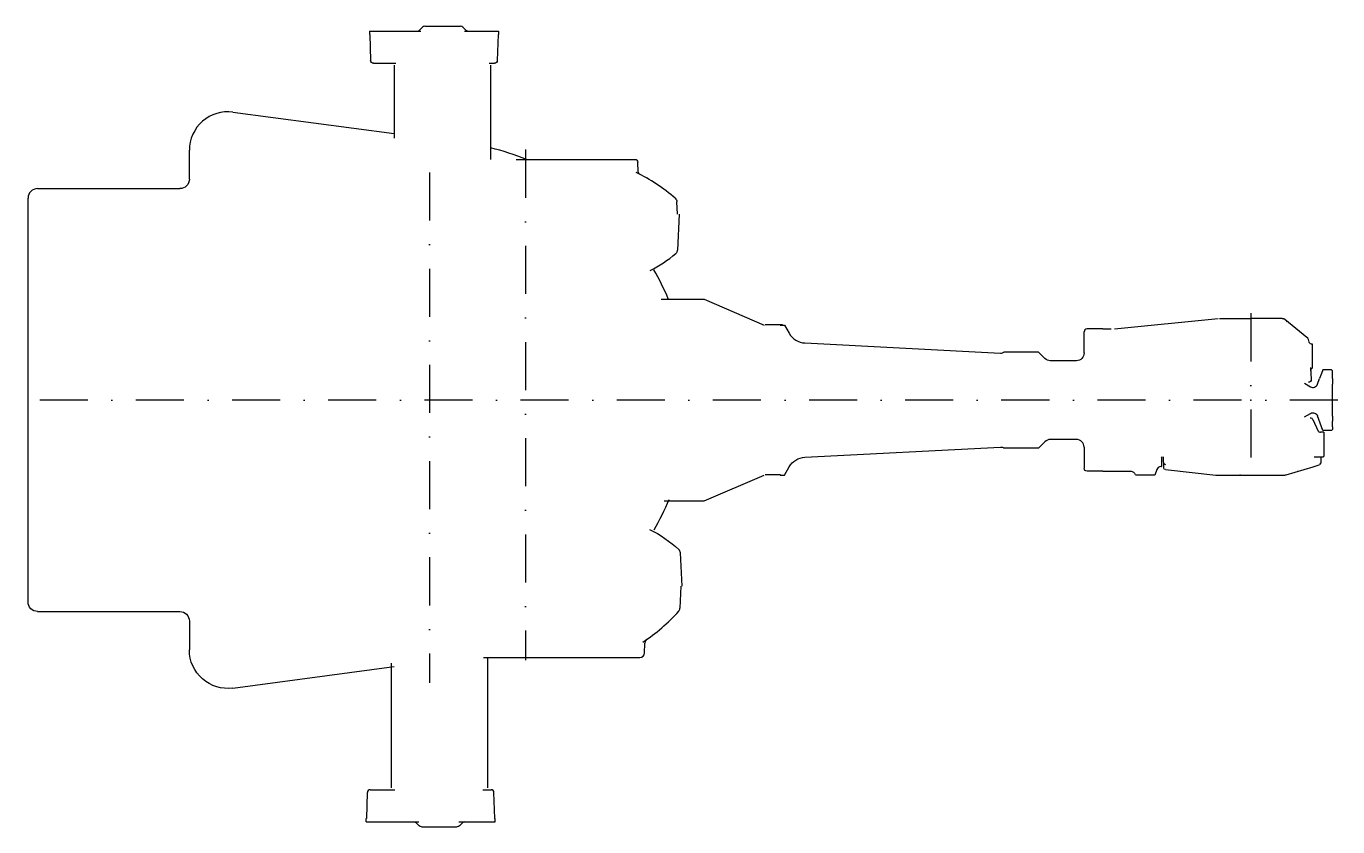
# Model space of a CAD drawing. Extents: x 980 to 2346, y 1056 to 1889.
import ezdxf

# ---------------------------------------------------------------- set-up
doc = ezdxf.new("R2010")
doc.units = 0
doc.header["$LTSCALE"] = 100
doc.linetypes.add('DASHDOT', pattern=[1, 0.5, -0.25, 0, -0.25])
doc.linetypes.add('GEN7', pattern=[15, 10, -2.5, 0, -2.5])
doc.layers.get('0').update_dxf_attribs({"linetype": 'CONTINUOUS'})
doc.layers.add('7', color=4, linetype='GEN7')

msp = doc.modelspace()

# ---------------------------------------------------------------- linework, layer by layer
at = {"linetype": 'CONTINUOUS'}
for p, q in [((1389.2, 1884.6), (1392.6, 1888)), ((1395.1, 1889), (1432.2, 1889)), ((1438.1, 1884.6), (1434.7, 1888)), ((1337.5, 1884), (1337.5, 1880.5)), ((1337.5, 1884), (1390.8, 1884)), ((1338, 1880.5), (1338.7, 1853.4)), ((1436.3, 1884), (1471.8, 1884)), ((1471.3, 1880.5), (1470.6, 1853.4)), ((1471.8, 1884), (1471.8, 1880.5)), ((1341.7, 1850.5), (1365.1, 1850.5)), ((1363.7, 1772.6), (1363.7, 1848.5)), ((1462, 1850.5), (1467.6, 1850.5)), ((1463.7, 1750.5), (1463.7, 1848.5)), ((1195.3, 1799.6), (1363.2, 1777.3)), ((1150, 1730), (1150, 1760)), ((1490.1, 1750.5), (1613.9, 1750.5)), ((1617.3, 1737.5), (1616.9, 1747.6)), ((982, 1290), (982, 1710)), ((992, 1720), (1140, 1720)), ((1658, 1693.5), (1657.6, 1706.3)), ((1660, 1693.5), (1658, 1656.1)), ((1641, 1605), (1685.9, 1605)), ((1685.9, 1605), (1748.4, 1578)), ((2113.2, 1574.3), (2221.2, 1584.9)), ((2222.3, 1585), (2255, 1585)), ((2287.7, 1585), (2255, 1585)), ((2290.6, 1584.1), (2313.2, 1565.3)), ((1765, 1578), (1769.7, 1578)), ((1769.7, 1578), (1774.6, 1569.5)), ((2081.5, 1549), (2081.5, 1571)), ((2101, 1574), (2084.5, 1574)), ((2101, 1574), (2109.8, 1574)), ((1790.9, 1559.4), (1994.6, 1548.9)), ((2318.2, 1558.5), (2319, 1558.5)), ((2319, 1558.5), (2319, 1533.1)), ((2034, 1550), (1998, 1550)), ((2034, 1550), (2040.7, 1543.3)), ((2073.5, 1541), (2046.3, 1541)), ((2317.2, 1534), (2318, 1521.7)), ((2330, 1531.5), (2328.5, 1527.5)), ((2339, 1531.5), (2330, 1531.5)), ((2340, 1530.5), (2339, 1531.5)), ((2340, 1527.5), (2340, 1530.5)), ((2311.1, 1517.5), (2317.3, 1513.9)), ((2324.5, 1516.5), (2326.7, 1522.5)), ((2328.5, 1527.5), (2326.7, 1522.5)), ((2340, 1522.5), (2340, 1527.5)), ((2340, 1522.5), (2340, 1516.7)), ((2340, 1483.2), (2340, 1516.7)), ((2311.1, 1482.5), (2317.3, 1486.1)), ((2319.5, 1479.8), (2325.3, 1467.5)), ((2330, 1468.5), (2324.5, 1483.5)), ((2340, 1483.2), (2340, 1478)), ((2340, 1472), (2340, 1478)), ((2331, 1466.5), (2327.6, 1466.5)), ((2339, 1468.5), (2330, 1468.5)), ((2331, 1466.5), (2331, 1441.3)), ((2340, 1469.5), (2339, 1468.5)), ((2340, 1472), (2340, 1469.5)), ((1790.9, 1440.6), (1994.6, 1451.1)), ((2034, 1450), (1998, 1450)), ((2034, 1450), (2040.7, 1456.6)), ((2073.5, 1459), (2046.3, 1459)), ((2081.5, 1451), (2081.5, 1429)), ((2162, 1440.2), (2162, 1431)), ((2164.4, 1429.6), (2164, 1441)), ((2321, 1441), (2330.3, 1441)), ((2328, 1441), (2327.8, 1434.4)), ((1685.9, 1395), (1748.4, 1422)), ((1765, 1422), (1769.7, 1422)), ((1769.7, 1422), (1774.6, 1430.5)), ((2101, 1426), (2084.5, 1426)), ((2101, 1426), (2130.8, 1426)), ((2155, 1422), (2135, 1422)), ((2157.1, 1427.7), (2155, 1422)), ((2161.3, 1430.9), (2162, 1431)), ((2166.2, 1427.7), (2218.7, 1422)), ((2219.3, 1422), (2255, 1422)), ((2244.4, 1422), (2243.5, 1422)), ((2255, 1422), (2290.3, 1422)), ((2291.7, 1422.2), (2320.1, 1430.7)), ((2320.1, 1430.7), (2326.3, 1432.6)), ((1644.2, 1395), (1685.9, 1395)), ((1663, 1306.5), (1661.2, 1341)), ((1661.5, 1306.2), (1660.7, 1283.3)), ((992, 1280), (1140, 1280)), ((1150, 1270), (1150, 1240)), ((1623.8, 1236.8), (1624.2, 1247.1)), ((1456.3, 1232), (1618.8, 1232)), ((1460.2, 1232), (1460.2, 1096.5)), ((1195.3, 1200.3), (1363.2, 1222.7)), ((1360.2, 1226.4), (1360.2, 1096.5)), ((1338.3, 1094.5), (1363.9, 1094.5)), ((1455.6, 1094.5), (1464.1, 1094.5)), ((1334.6, 1064.5), (1335.3, 1091.6)), ((1467.9, 1064.5), (1467.1, 1091.6)), ((1334.1, 1061), (1334.1, 1064.5)), ((1334.1, 1061), (1388.9, 1061)), ((1385.8, 1060.4), (1389.2, 1057)), ((1391.7, 1056), (1428.8, 1056)), ((1430.6, 1061), (1468.4, 1061)), ((1434.6, 1060.4), (1431.3, 1057)), ((1468.4, 1061), (1468.4, 1064.5))]:
    msp.add_line(p, q, dxfattribs=at)
for p, q in [((1767.5, 1578.2), (1749.4, 1578.2)), ((1765.4, 1422.1), (1749.4, 1422.1))]:
    msp.add_line(p, q)
for centre, radius, start, end in [((1387.8, 1886), 2, 270, 315), ((1395.1, 1885.5), 3.5, 90, 135), ((1432.2, 1885.5), 3.5, 45, 90), ((1190, 1760), 40, 82.414, 180), ((1400, 1500), 270, 68.02, 76.361), ((1537.3, 1574.5), 180, 48.808, 64.3867), ((992, 1710), 10, 90, 180), ((1577.4, 1742.9), 120, 295.8004, 311.1417), ((1400, 1500), 270, 22.95, 30.138), ((2084.5, 1571), 3, 90, 180), ((1791.9, 1579.4), 20, 209.745, 267.0492), ((2310.3, 1561.3), 5, 4, 71.94), ((2318.2, 1561.5), 3, 184, 265.1801), ((2318.2, 1561.5), 3, 265.1801, 270), ((1994.9, 1553.9), 5, 267.0492, 308.1614), ((2319.8, 1518.2), 5, 240, 340), ((2327.6, 1469.5), 3, 205, 270), ((2046.3, 1451), 8, 90, 135), ((2073.5, 1451), 8, 360, 90), ((2166.2, 1435), 2, 182, 270), ((2325.8, 1434.5), 2, 286.6761, 358), ((2161.8, 1425.9), 5, 95.492, 160), ((2219.3, 1427), 5, 263.8845, 270), ((2290.3, 1427), 5, 270, 286.6761), ((2302.9, 1428.7), 3, 286.6761, 302.1949), ((1400, 1500), 270, 329.9995, 337.4866), ((1656.2, 1340.8), 5, 3, 46.74), ((1525, 1399.9), 180, 302.5824, 318.3087), ((1655.7, 1283.5), 5, 318.3087, 358), ((1629.2, 1247), 5, 124.271, 178), ((1618.8, 1237), 5, 270, 358), ((1338.3, 1091.5), 3, 90, 178.5), ((1464.1, 1091.5), 3, 1.5, 90), ((1436.1, 1059), 2, 90, 135)]:
    msp.add_arc(centre, radius, start, end, dxfattribs=at)
at = {"linetype": 'CONTINUOUS', "extrusion": (1.53869e-14, 3.79962e-14, -1)}
msp.add_arc((-1439.5, 1886), 2, 270, 315, dxfattribs=at)
at = {"linetype": 'CONTINUOUS', "extrusion": (-1.44492e-15, -1.37056e-15, -1)}
msp.add_arc((-1341.7, 1853.5), 3, 270, 358.5, dxfattribs=at)
at = {"linetype": 'CONTINUOUS', "extrusion": (-1.33227e-15, 1.4803e-15, -1)}
msp.add_arc((-1467.6, 1853.5), 3, 181.5, 270, dxfattribs=at)
at = {"linetype": 'CONTINUOUS', "extrusion": (1.4329e-15, 1.38312e-15, -1)}
msp.add_arc((-1613.9, 1747.5), 3, 90, 178, dxfattribs=at)
at = {"linetype": 'CONTINUOUS', "extrusion": (4.3452e-15, 2.8179e-15, -1)}
msp.add_arc((-1620.3, 1737.6), 3, 296.9579, 358, dxfattribs=at)
at = {"linetype": 'CONTINUOUS', "extrusion": (-4.44089e-16, 4.44089e-16, -1)}
msp.add_arc((-1140, 1730), 10, 180, 270, dxfattribs=at)
at = {"linetype": 'CONTINUOUS', "extrusion": (3.23466e-14, 1.53491e-14, -1)}
msp.add_arc((-1652.6, 1706.2), 5, 131.192, 178, dxfattribs=at)
at = {"linetype": 'CONTINUOUS', "extrusion": (0, 0, -1)}
for centre, radius, start, end in [((-1653, 1656.3), 5, 183, 228.858), ((-2316.8, 1478.5), 3, 90, 155), ((-1391.7, 1059.5), 3.5, 270, 315)]:
    msp.add_arc(centre, radius, start, end, dxfattribs=at)
at = {"linetype": 'CONTINUOUS', "extrusion": (4.85601e-15, 5.89871e-15, -1)}
msp.add_arc((-2287.7, 1580), 5, 90, 165, dxfattribs=at)
at = {"linetype": 'CONTINUOUS', "extrusion": (6.67289e-15, 1.60934e-14, -1)}
msp.add_arc((-2046.3, 1549), 8, 270, 315, dxfattribs=at)
at = {"linetype": 'CONTINUOUS', "extrusion": (-4.44089e-16, 5.55112e-16, -1)}
msp.add_arc((-2073.5, 1549), 8, 180, 270, dxfattribs=at)
at = {"linetype": 'CONTINUOUS', "extrusion": (1.07206e-14, -2.90119e-15, -1)}
msp.add_arc((-2320.4, 1530.5), 3, 356, 36.235, dxfattribs=at)
at = {"linetype": 'CONTINUOUS', "extrusion": (-1.16393e-13, 1.34076e-13, -1)}
msp.add_arc((-2320.4, 1530.5, 0), 3, 36.235, 61.753, dxfattribs=at)
at = {"linetype": 'CONTINUOUS', "extrusion": (-5.32907e-15, 4.44089e-15, -1)}
msp.add_arc((-2315, 1521.5), 3, 176, 270, dxfattribs=at)
at = {"linetype": 'CONTINUOUS', "extrusion": (3.78952e-16, 1.5557e-15, -1)}
msp.add_arc((-2319.8, 1481.8), 5, 60, 160, dxfattribs=at)
at = {"linetype": 'CONTINUOUS', "extrusion": (-5.93772e-15, -1.90557e-14, -1)}
msp.add_arc((-1994.9, 1446.1), 5, 87.049, 128.161, dxfattribs=at)
at = {"linetype": 'CONTINUOUS', "extrusion": (-4.77792e-16, 6.4239e-16, -1)}
msp.add_arc((-1791.9, 1420.6), 20, 29.745, 87.049, dxfattribs=at)
at = {"linetype": 'CONTINUOUS', "extrusion": (-2.75335e-14, 2.77556e-14, -1)}
msp.add_arc((-2162.8, 1440.2), 0.8, 0, 90, dxfattribs=at)
at = {"linetype": 'CONTINUOUS', "extrusion": (2.18369e-13, -4.37785e-13, -1)}
msp.add_arc((-2332, 1438.5, 0), 3, 56.442, 70.529, dxfattribs=at)
at = {"linetype": 'CONTINUOUS', "extrusion": (1.4803e-15, 1.33227e-15, -1)}
msp.add_arc((-2084.5, 1429), 3, 270, 0, dxfattribs=at)
at = {"linetype": 'CONTINUOUS', "extrusion": (5.00616e-15, 7.02058e-15, -1)}
msp.add_arc((-2130, 1421), 5, 90, 160, dxfattribs=at)
at = {"linetype": 'CONTINUOUS', "extrusion": (-2.1261e-15, -2.7404e-15, -1)}
msp.add_arc((-2166.4, 1429.6), 2, 276.1155, 358, dxfattribs=at)
at = {"linetype": 'CONTINUOUS', "extrusion": (-2.23183e-15, -2.37166e-15, -1)}
msp.add_arc((-1577.4, 1257), 120, 115.4949, 133.26, dxfattribs=at)
at = {"linetype": 'CONTINUOUS', "extrusion": (4.44089e-16, 4.44089e-16, -1)}
msp.add_arc((-992, 1290), 10, 270, 0, dxfattribs=at)
at = {"linetype": 'CONTINUOUS', "extrusion": (-4.44089e-16, -4.44089e-16, -1)}
msp.add_arc((-1140, 1270), 10, 90, 180, dxfattribs=at)
at = {"linetype": 'CONTINUOUS', "extrusion": (-3.33067e-16, 0, -1)}
msp.add_arc((-1190, 1240), 40, 262.4137, 0, dxfattribs=at)
at = {"linetype": 'CONTINUOUS', "extrusion": (5.65233e-15, 1.31888e-14, -1)}
msp.add_arc((-1384.4, 1059), 2, 90, 135, dxfattribs=at)
at = {"linetype": 'CONTINUOUS', "extrusion": (2.75335e-14, -6.5979e-14, -1)}
msp.add_arc((-1428.8, 1059.5), 3.5, 225, 270, dxfattribs=at)
at = {"linetype": 'CONTINUOUS'}
msp.add_point((2255, 1500), dxfattribs=at)
msp.add_point((2255, 1500), dxfattribs=at)
msp.add_point((2255, 1500), dxfattribs=at)
msp.add_point((2255, 1500), dxfattribs=at)
msp.add_point((2255, 1500), dxfattribs=at)
msp.add_point((2255, 1500), dxfattribs=at)
at = {"layer": '7', "linetype": 'DASHDOT'}
for p, q in [((1500, 1760.6), (1500, 1229.3)), ((1400, 1736.8), (1400, 1205.6)), ((2255, 1590.3), (2255, 1416.8)), ((2345.6, 1500), (980.2, 1500))]:
    msp.add_line(p, q, dxfattribs=at)

doc.saveas('drawing.dxf')
